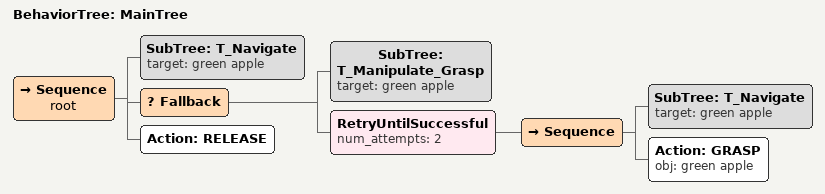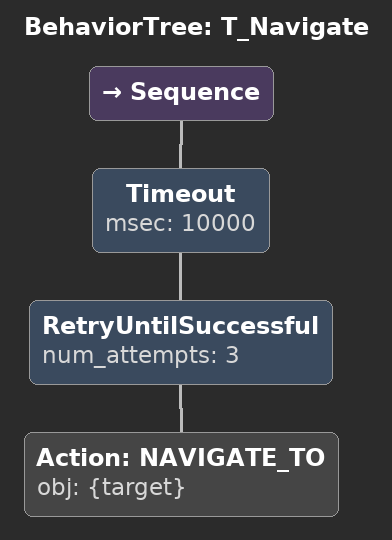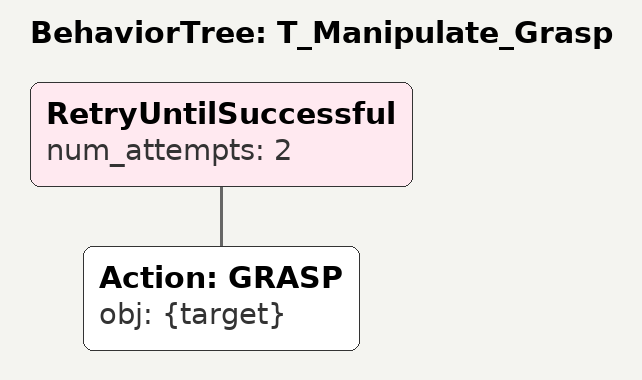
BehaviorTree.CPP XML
<root main_tree_to_execute="MainTree">
  <BehaviorTree ID="MainTree">
    <Sequence name="root">
      <!-- Timeout: Prevent getting stuck navigating to apple -->
      <SubTree ID="T_Navigate" target="green apple"/>
      <!-- Fallback: Robust grasp with recovery if apple rolls -->
      <Fallback>
        <!-- Primary attempt: Grasp apple directly, retry up to 2 times -->
        <SubTree ID="T_Manipulate_Grasp" target="green apple"/>
        <!-- Recovery: Re-navigate and retry grasp if initial attempts fail -->
        <RetryUntilSuccessful num_attempts="2">
          <Sequence>
            <!-- Timeout: Prevent stuck navigation during recovery -->
            <SubTree ID="T_Navigate" target="green apple"/>
            <Action ID="GRASP" obj="green apple"/>
          </Sequence>
        </RetryUntilSuccessful>
      </Fallback>
      <!-- Release after successful grasp -->
      <Action ID="RELEASE"/>
    </Sequence>
  </BehaviorTree>
  <BehaviorTree ID="T_Navigate">
    <Sequence>
      <Timeout msec="10000">
        <RetryUntilSuccessful num_attempts="3">
          <Action ID="NAVIGATE_TO" obj="{target}"/>
        </RetryUntilSuccessful>
      </Timeout>
    </Sequence>
  </BehaviorTree>
  <BehaviorTree ID="T_Manipulate_Grasp">
    <RetryUntilSuccessful num_attempts="2">
      <Action ID="GRASP" obj="{target}"/>
    </RetryUntilSuccessful>
  </BehaviorTree>
</root>
